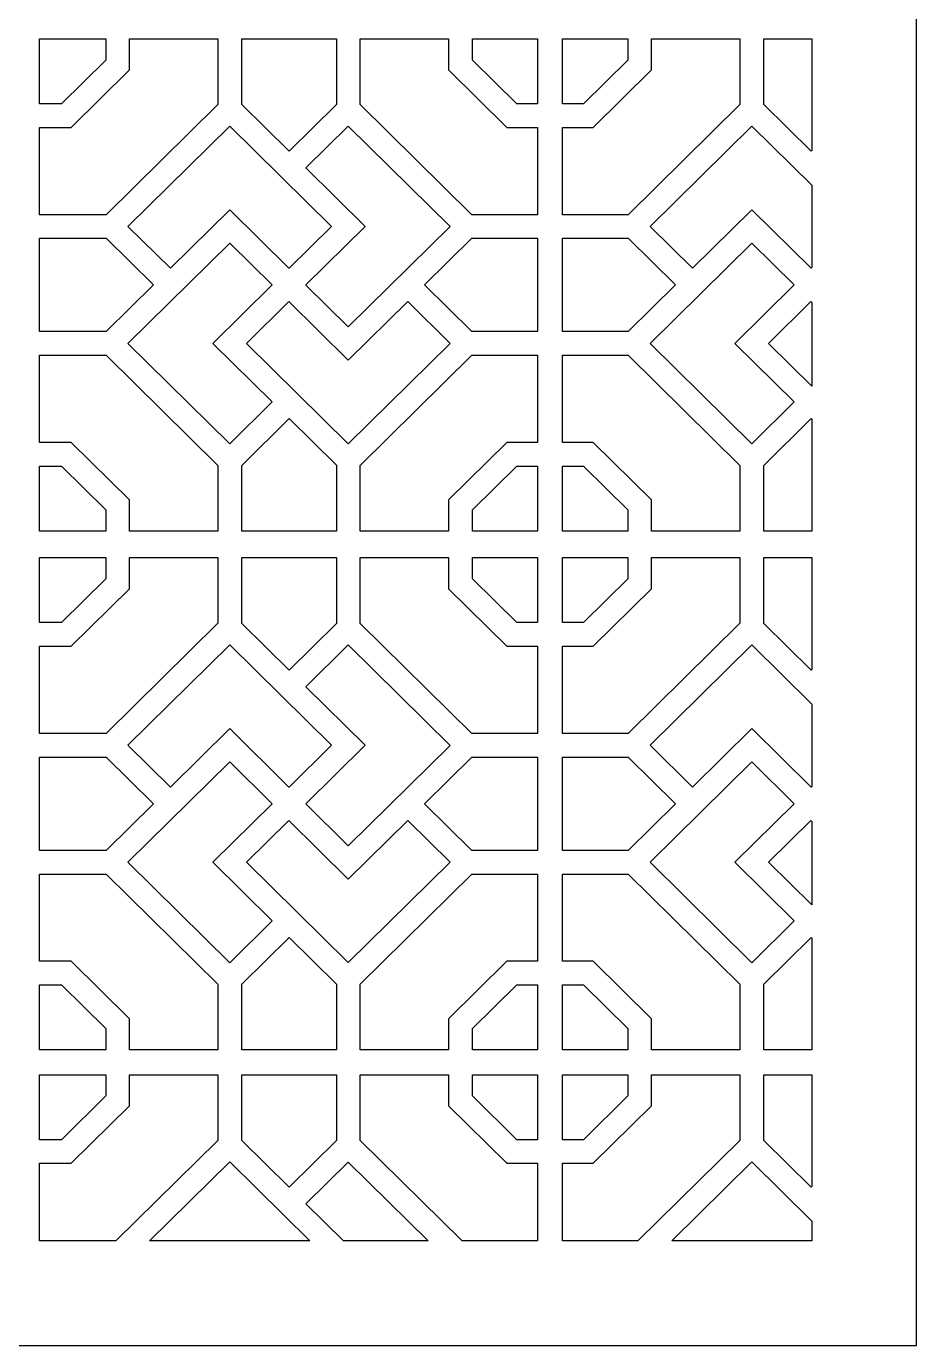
# Model space of a CAD drawing. Header units: centimetres. Extents: x 1.9 to 13.6, y -8.7 to 8.9.
# Drawn here: x 10.812 to 13.634, y -8.687 to -4.502 of the extents above; entities that cross this region are included whole.
import ezdxf

# ---------------------------------------------------------------- set-up
doc = ezdxf.new("R2010")
doc.units = ezdxf.units.CM
doc.header["$MEASUREMENT"] = 0
doc.layers.add('layer 1', color=7, linetype='Continuous')

msp = doc.modelspace()

# ---------------------------------------------------------------- linework, layer by layer
at = {"layer": 'layer 1', "color": 250}
for points, knots in [([(7.9891, 8.91238), (7.9891, 8.91238), (13.63427, 8.91238), (13.63427, 8.91238), (13.63427, 8.91238), (13.63427, 8.91238), (13.63427, -8.68727), (13.63427, -8.68727), (13.63427, -8.68727), (13.63427, -8.68727), (7.9891, -8.68727), (7.9891, -8.68727), (7.9891, -8.68727), (7.9891, -8.68727), (7.9891, 8.91238), (7.9891, 8.91238)], [0, 0, 0, 0, 0.2, 0.2, 0.2, 0.2, 0.4, 0.4, 0.4, 0.4, 0.6, 0.6, 0.6, 0.6, 1, 1, 1, 1]), ([(10.95388, -4.82256), (10.95388, -4.82256), (10.85314, -4.82256), (10.85314, -4.82256), (10.85314, -4.82256), (10.85314, -4.82256), (10.85314, -5.0995), (10.85314, -5.0995), (10.85314, -5.0995), (10.85314, -5.0995), (11.06414, -5.0995), (11.06414, -5.0995), (11.06414, -5.0995), (11.06414, -5.0995), (11.41846, -4.74985), (11.41846, -4.74985), (11.41846, -4.74985), (11.41846, -4.74985), (11.41846, -4.54155), (11.41846, -4.54155), (11.41846, -4.54155), (11.41846, -4.54155), (11.13886, -4.54155), (11.13886, -4.54155), (11.13886, -4.54155), (11.13886, -4.54155), (11.13886, -4.64002), (11.13886, -4.64002), (11.13886, -4.64002), (11.13886, -4.64002), (10.95388, -4.82256), (10.95388, -4.82256)], [0, 0, 0, 0, 0.1111111, 0.1111111, 0.1111111, 0.1111111, 0.2222222, 0.2222222, 0.2222222, 0.2222222, 0.3333333, 0.3333333, 0.3333333, 0.3333333, 0.4444444, 0.4444444, 0.4444444, 0.4444444, 0.5555556, 0.5555556, 0.5555556, 0.5555556, 0.6666667, 0.6666667, 0.6666667, 0.6666667, 0.7777778, 0.7777778, 0.7777778, 0.7777778, 1, 1, 1, 1]), ([(10.85314, -4.74772), (10.85314, -4.74772), (10.92247, -4.74772), (10.92247, -4.74772), (10.92247, -4.74772), (10.92247, -4.74772), (11.06303, -4.60902), (11.06303, -4.60902), (11.06303, -4.60902), (11.06303, -4.60902), (11.06303, -4.54155), (11.06303, -4.54155), (11.06303, -4.54155), (11.06303, -4.54155), (10.85314, -4.54155), (10.85314, -4.54155), (10.85314, -4.54155), (10.85314, -4.54155), (10.85314, -4.74772), (10.85314, -4.74772)], [0, 0, 0, 0, 0.1666667, 0.1666667, 0.1666667, 0.1666667, 0.3333333, 0.3333333, 0.3333333, 0.3333333, 0.5, 0.5, 0.5, 0.5, 0.6666667, 0.6666667, 0.6666667, 0.6666667, 1, 1, 1, 1]), ([(11.4943, -4.54155), (11.4943, -4.54155), (11.4943, -4.74993), (11.4943, -4.74993), (11.4943, -4.74993), (11.4943, -4.74993), (11.64448, -4.89814), (11.64448, -4.89814), (11.64448, -4.89814), (11.64448, -4.89814), (11.79442, -4.75017), (11.79442, -4.75017), (11.79442, -4.75017), (11.79442, -4.75017), (11.79442, -4.54155), (11.79442, -4.54155), (11.79442, -4.54155), (11.79442, -4.54155), (11.4943, -4.54155), (11.4943, -4.54155)], [0, 0, 0, 0, 0.1666667, 0.1666667, 0.1666667, 0.1666667, 0.3333333, 0.3333333, 0.3333333, 0.3333333, 0.5, 0.5, 0.5, 0.5, 0.6666667, 0.6666667, 0.6666667, 0.6666667, 1, 1, 1, 1]), ([(12.43257, -5.0995), (12.43257, -5.0995), (12.43257, -4.82256), (12.43257, -4.82256), (12.43257, -4.82256), (12.43257, -4.82256), (12.33484, -4.82256), (12.33484, -4.82256), (12.33484, -4.82256), (12.33484, -4.82256), (12.14986, -4.64002), (12.14986, -4.64002), (12.14986, -4.64002), (12.14986, -4.64002), (12.14986, -4.54155), (12.14986, -4.54155), (12.14986, -4.54155), (12.14986, -4.54155), (11.87026, -4.54155), (11.87026, -4.54155), (11.87026, -4.54155), (11.87026, -4.54155), (11.87026, -4.75009), (11.87026, -4.75009), (11.87026, -4.75009), (11.87026, -4.75009), (12.22434, -5.0995), (12.22434, -5.0995), (12.22434, -5.0995), (12.22434, -5.0995), (12.43257, -5.0995), (12.43257, -5.0995)], [0, 0, 0, 0, 0.1111111, 0.1111111, 0.1111111, 0.1111111, 0.2222222, 0.2222222, 0.2222222, 0.2222222, 0.3333333, 0.3333333, 0.3333333, 0.3333333, 0.4444444, 0.4444444, 0.4444444, 0.4444444, 0.5555556, 0.5555556, 0.5555556, 0.5555556, 0.6666667, 0.6666667, 0.6666667, 0.6666667, 0.7777778, 0.7777778, 0.7777778, 0.7777778, 1, 1, 1, 1]), ([(12.43257, -4.74772), (12.43257, -4.74772), (12.43257, -4.54155), (12.43257, -4.54155), (12.43257, -4.54155), (12.43257, -4.54155), (12.2257, -4.54155), (12.2257, -4.54155), (12.2257, -4.54155), (12.2257, -4.54155), (12.2257, -4.60902), (12.2257, -4.60902), (12.2257, -4.60902), (12.2257, -4.60902), (12.36625, -4.74772), (12.36625, -4.74772), (12.36625, -4.74772), (12.36625, -4.74772), (12.43257, -4.74772), (12.43257, -4.74772)], [0, 0, 0, 0, 0.1666667, 0.1666667, 0.1666667, 0.1666667, 0.3333333, 0.3333333, 0.3333333, 0.3333333, 0.5, 0.5, 0.5, 0.5, 0.6666667, 0.6666667, 0.6666667, 0.6666667, 1, 1, 1, 1]), ([(12.51141, -4.54155), (12.51141, -4.54155), (12.51141, -4.74772), (12.51141, -4.74772), (12.51141, -4.74772), (12.51141, -4.74772), (12.57773, -4.74772), (12.57773, -4.74772), (12.57773, -4.74772), (12.57773, -4.74772), (12.71829, -4.60902), (12.71829, -4.60902), (12.71829, -4.60902), (12.71829, -4.60902), (12.71829, -4.54155), (12.71829, -4.54155), (12.71829, -4.54155), (12.71829, -4.54155), (12.51141, -4.54155), (12.51141, -4.54155)], [0, 0, 0, 0, 0.1666667, 0.1666667, 0.1666667, 0.1666667, 0.3333333, 0.3333333, 0.3333333, 0.3333333, 0.5, 0.5, 0.5, 0.5, 0.6666667, 0.6666667, 0.6666667, 0.6666667, 1, 1, 1, 1]), ([(12.51141, -4.82256), (12.51141, -4.82256), (12.51141, -5.0995), (12.51141, -5.0995), (12.51141, -5.0995), (12.51141, -5.0995), (12.71941, -5.0995), (12.71941, -5.0995), (12.71941, -5.0995), (12.71941, -5.0995), (13.07373, -4.74985), (13.07373, -4.74985), (13.07373, -4.74985), (13.07373, -4.74985), (13.07373, -4.54155), (13.07373, -4.54155), (13.07373, -4.54155), (13.07373, -4.54155), (12.79413, -4.54155), (12.79413, -4.54155), (12.79413, -4.54155), (12.79413, -4.54155), (12.79413, -4.64002), (12.79413, -4.64002), (12.79413, -4.64002), (12.79413, -4.64002), (12.60915, -4.82256), (12.60915, -4.82256), (12.60915, -4.82256), (12.60915, -4.82256), (12.51141, -4.82256), (12.51141, -4.82256)], [0, 0, 0, 0, 0.1111111, 0.1111111, 0.1111111, 0.1111111, 0.2222222, 0.2222222, 0.2222222, 0.2222222, 0.3333333, 0.3333333, 0.3333333, 0.3333333, 0.4444444, 0.4444444, 0.4444444, 0.4444444, 0.5555556, 0.5555556, 0.5555556, 0.5555556, 0.6666667, 0.6666667, 0.6666667, 0.6666667, 0.7777778, 0.7777778, 0.7777778, 0.7777778, 1, 1, 1, 1]), ([(13.3022, -4.54155), (13.3022, -4.54155), (13.14956, -4.54155), (13.14956, -4.54155), (13.14956, -4.54155), (13.14956, -4.54155), (13.14956, -4.74993), (13.14956, -4.74993), (13.14956, -4.74993), (13.14956, -4.74993), (13.29975, -4.89814), (13.29975, -4.89814), (13.29975, -4.89814), (13.29975, -4.89814), (13.3022, -4.89572), (13.3022, -4.89572), (13.3022, -4.89572), (13.3022, -4.89572), (13.3022, -4.54155), (13.3022, -4.54155)], [0, 0, 0, 0, 0.1666667, 0.1666667, 0.1666667, 0.1666667, 0.3333333, 0.3333333, 0.3333333, 0.3333333, 0.5, 0.5, 0.5, 0.5, 0.6666667, 0.6666667, 0.6666667, 0.6666667, 1, 1, 1, 1]), ([(11.64425, -5.26924), (11.64425, -5.26924), (11.64433, -5.26916), (11.64433, -5.26916), (11.64433, -5.26916), (11.64433, -5.26916), (11.64452, -5.26936), (11.64452, -5.26936), (11.64452, -5.26936), (11.64452, -5.26936), (11.77896, -5.13669), (11.77896, -5.13669), (11.77896, -5.13669), (11.77896, -5.13669), (11.45634, -4.81831), (11.45634, -4.81831), (11.45634, -4.81831), (11.45634, -4.81831), (11.13371, -5.13669), (11.13371, -5.13669), (11.13371, -5.13669), (11.13371, -5.13669), (11.26822, -5.26943), (11.26822, -5.26943), (11.26822, -5.26943), (11.26822, -5.26943), (11.45633, -5.08379), (11.45633, -5.08379), (11.45633, -5.08379), (11.45633, -5.08379), (11.64425, -5.26924), (11.64425, -5.26924)], [0, 0, 0, 0, 0.1111111, 0.1111111, 0.1111111, 0.1111111, 0.2222222, 0.2222222, 0.2222222, 0.2222222, 0.3333333, 0.3333333, 0.3333333, 0.3333333, 0.4444444, 0.4444444, 0.4444444, 0.4444444, 0.5555556, 0.5555556, 0.5555556, 0.5555556, 0.6666667, 0.6666667, 0.6666667, 0.6666667, 0.7777778, 0.7777778, 0.7777778, 0.7777778, 1, 1, 1, 1]), ([(11.69818, -5.32224), (11.69818, -5.32224), (11.69824, -5.32231), (11.69824, -5.32231), (11.69824, -5.32231), (11.69824, -5.32231), (11.69793, -5.32262), (11.69793, -5.32262), (11.69793, -5.32262), (11.69793, -5.32262), (11.83239, -5.4553), (11.83239, -5.4553), (11.83239, -5.4553), (11.83239, -5.4553), (12.15502, -5.13692), (12.15502, -5.13692), (12.15502, -5.13692), (12.15502, -5.13692), (11.83239, -4.81855), (11.83239, -4.81855), (11.83239, -4.81855), (11.83239, -4.81855), (11.69811, -4.95106), (11.69811, -4.95106), (11.69811, -4.95106), (11.69811, -4.95106), (11.88621, -5.13669), (11.88621, -5.13669), (11.88621, -5.13669), (11.88621, -5.13669), (11.69818, -5.32224), (11.69818, -5.32224)], [0, 0, 0, 0, 0.1111111, 0.1111111, 0.1111111, 0.1111111, 0.2222222, 0.2222222, 0.2222222, 0.2222222, 0.3333333, 0.3333333, 0.3333333, 0.3333333, 0.4444444, 0.4444444, 0.4444444, 0.4444444, 0.5555556, 0.5555556, 0.5555556, 0.5555556, 0.6666667, 0.6666667, 0.6666667, 0.6666667, 0.7777778, 0.7777778, 0.7777778, 0.7777778, 1, 1, 1, 1]), ([(13.3022, -5.0064), (13.3022, -5.0064), (13.1116, -4.81831), (13.1116, -4.81831), (13.1116, -4.81831), (13.1116, -4.81831), (12.78897, -5.13669), (12.78897, -5.13669), (12.78897, -5.13669), (12.78897, -5.13669), (12.92349, -5.26943), (12.92349, -5.26943), (12.92349, -5.26943), (12.92349, -5.26943), (13.1116, -5.08379), (13.1116, -5.08379), (13.1116, -5.08379), (13.1116, -5.08379), (13.29952, -5.26924), (13.29952, -5.26924), (13.29952, -5.26924), (13.29952, -5.26924), (13.29959, -5.26916), (13.29959, -5.26916), (13.29959, -5.26916), (13.29959, -5.26916), (13.29979, -5.26936), (13.29979, -5.26936), (13.29979, -5.26936), (13.29979, -5.26936), (13.3022, -5.26698), (13.3022, -5.26698), (13.3022, -5.26698), (13.3022, -5.26698), (13.3022, -5.0064), (13.3022, -5.0064)], [0, 0, 0, 0, 0.1, 0.1, 0.1, 0.1, 0.2, 0.2, 0.2, 0.2, 0.3, 0.3, 0.3, 0.3, 0.4, 0.4, 0.4, 0.4, 0.5, 0.5, 0.5, 0.5, 0.6, 0.6, 0.6, 0.6, 0.7, 0.7, 0.7, 0.7, 0.8, 0.8, 0.8, 0.8, 1, 1, 1, 1]), ([(11.2146, -5.32234), (11.2146, -5.32234), (11.06462, -5.17434), (11.06462, -5.17434), (11.06462, -5.17434), (11.06462, -5.17434), (10.85314, -5.17434), (10.85314, -5.17434), (10.85314, -5.17434), (10.85314, -5.17434), (10.85314, -5.47052), (10.85314, -5.47052), (10.85314, -5.47052), (10.85314, -5.47052), (11.06445, -5.47052), (11.06445, -5.47052), (11.06445, -5.47052), (11.06445, -5.47052), (11.2146, -5.32234), (11.2146, -5.32234)], [0, 0, 0, 0, 0.1666667, 0.1666667, 0.1666667, 0.1666667, 0.3333333, 0.3333333, 0.3333333, 0.3333333, 0.5, 0.5, 0.5, 0.5, 0.6666667, 0.6666667, 0.6666667, 0.6666667, 1, 1, 1, 1]), ([(12.43257, -5.47052), (12.43257, -5.47052), (12.43257, -5.17434), (12.43257, -5.17434), (12.43257, -5.17434), (12.43257, -5.17434), (12.22434, -5.17434), (12.22434, -5.17434), (12.22434, -5.17434), (12.22434, -5.17434), (12.07428, -5.32243), (12.07428, -5.32243), (12.07428, -5.32243), (12.07428, -5.32243), (12.22434, -5.47052), (12.22434, -5.47052), (12.22434, -5.47052), (12.22434, -5.47052), (12.43257, -5.47052), (12.43257, -5.47052)], [0, 0, 0, 0, 0.1666667, 0.1666667, 0.1666667, 0.1666667, 0.3333333, 0.3333333, 0.3333333, 0.3333333, 0.5, 0.5, 0.5, 0.5, 0.6666667, 0.6666667, 0.6666667, 0.6666667, 1, 1, 1, 1]), ([(12.51141, -5.17434), (12.51141, -5.17434), (12.51141, -5.47052), (12.51141, -5.47052), (12.51141, -5.47052), (12.51141, -5.47052), (12.71972, -5.47052), (12.71972, -5.47052), (12.71972, -5.47052), (12.71972, -5.47052), (12.86987, -5.32234), (12.86987, -5.32234), (12.86987, -5.32234), (12.86987, -5.32234), (12.71988, -5.17434), (12.71988, -5.17434), (12.71988, -5.17434), (12.71988, -5.17434), (12.51141, -5.17434), (12.51141, -5.17434)], [0, 0, 0, 0, 0.1666667, 0.1666667, 0.1666667, 0.1666667, 0.3333333, 0.3333333, 0.3333333, 0.3333333, 0.5, 0.5, 0.5, 0.5, 0.6666667, 0.6666667, 0.6666667, 0.6666667, 1, 1, 1, 1]), ([(11.5905, -5.32234), (11.5905, -5.32234), (11.59066, -5.32218), (11.59066, -5.32218), (11.59066, -5.32218), (11.59066, -5.32218), (11.45634, -5.18963), (11.45634, -5.18963), (11.45634, -5.18963), (11.45634, -5.18963), (11.13371, -5.50801), (11.13371, -5.50801), (11.13371, -5.50801), (11.13371, -5.50801), (11.45634, -5.82639), (11.45634, -5.82639), (11.45634, -5.82639), (11.45634, -5.82639), (11.59077, -5.69372), (11.59077, -5.69372), (11.59077, -5.69372), (11.59077, -5.69372), (11.40251, -5.50794), (11.40251, -5.50794), (11.40251, -5.50794), (11.40251, -5.50794), (11.59054, -5.32238), (11.59054, -5.32238), (11.59054, -5.32238), (11.59054, -5.32238), (11.5905, -5.32234), (11.5905, -5.32234)], [0, 0, 0, 0, 0.1111111, 0.1111111, 0.1111111, 0.1111111, 0.2222222, 0.2222222, 0.2222222, 0.2222222, 0.3333333, 0.3333333, 0.3333333, 0.3333333, 0.4444444, 0.4444444, 0.4444444, 0.4444444, 0.5555556, 0.5555556, 0.5555556, 0.5555556, 0.6666667, 0.6666667, 0.6666667, 0.6666667, 0.7777778, 0.7777778, 0.7777778, 0.7777778, 1, 1, 1, 1]), ([(13.24577, -5.32234), (13.24577, -5.32234), (13.24593, -5.32218), (13.24593, -5.32218), (13.24593, -5.32218), (13.24593, -5.32218), (13.1116, -5.18963), (13.1116, -5.18963), (13.1116, -5.18963), (13.1116, -5.18963), (12.78897, -5.50801), (12.78897, -5.50801), (12.78897, -5.50801), (12.78897, -5.50801), (13.1116, -5.82639), (13.1116, -5.82639), (13.1116, -5.82639), (13.1116, -5.82639), (13.24604, -5.69372), (13.24604, -5.69372), (13.24604, -5.69372), (13.24604, -5.69372), (13.05778, -5.50794), (13.05778, -5.50794), (13.05778, -5.50794), (13.05778, -5.50794), (13.24581, -5.32238), (13.24581, -5.32238), (13.24581, -5.32238), (13.24581, -5.32238), (13.24577, -5.32234), (13.24577, -5.32234)], [0, 0, 0, 0, 0.1111111, 0.1111111, 0.1111111, 0.1111111, 0.2222222, 0.2222222, 0.2222222, 0.2222222, 0.3333333, 0.3333333, 0.3333333, 0.3333333, 0.4444444, 0.4444444, 0.4444444, 0.4444444, 0.5555556, 0.5555556, 0.5555556, 0.5555556, 0.6666667, 0.6666667, 0.6666667, 0.6666667, 0.7777778, 0.7777778, 0.7777778, 0.7777778, 1, 1, 1, 1]), ([(11.64412, -5.37535), (11.64412, -5.37535), (11.50976, -5.50794), (11.50976, -5.50794), (11.50976, -5.50794), (11.50976, -5.50794), (11.83239, -5.82631), (11.83239, -5.82631), (11.83239, -5.82631), (11.83239, -5.82631), (12.15502, -5.50794), (12.15502, -5.50794), (12.15502, -5.50794), (12.15502, -5.50794), (12.02065, -5.37535), (12.02065, -5.37535), (12.02065, -5.37535), (12.02065, -5.37535), (11.83239, -5.56113), (11.83239, -5.56113), (11.83239, -5.56113), (11.83239, -5.56113), (11.64412, -5.37535), (11.64412, -5.37535)], [0, 0, 0, 0, 0.1428571, 0.1428571, 0.1428571, 0.1428571, 0.2857143, 0.2857143, 0.2857143, 0.2857143, 0.4285714, 0.4285714, 0.4285714, 0.4285714, 0.5714286, 0.5714286, 0.5714286, 0.5714286, 0.7142857, 0.7142857, 0.7142857, 0.7142857, 1, 1, 1, 1]), ([(13.3022, -5.37812), (13.3022, -5.37812), (13.29938, -5.37535), (13.29938, -5.37535), (13.29938, -5.37535), (13.29938, -5.37535), (13.16503, -5.50794), (13.16503, -5.50794), (13.16503, -5.50794), (13.16503, -5.50794), (13.3022, -5.6433), (13.3022, -5.6433), (13.3022, -5.6433), (13.3022, -5.6433), (13.3022, -5.37812), (13.3022, -5.37812)], [0, 0, 0, 0, 0.2, 0.2, 0.2, 0.2, 0.4, 0.4, 0.4, 0.4, 0.6, 0.6, 0.6, 0.6, 1, 1, 1, 1]), ([(10.95388, -5.82213), (10.95388, -5.82213), (11.13886, -6.00467), (11.13886, -6.00467), (11.13886, -6.00467), (11.13886, -6.00467), (11.13886, -6.10314), (11.13886, -6.10314), (11.13886, -6.10314), (11.13886, -6.10314), (11.41846, -6.10314), (11.41846, -6.10314), (11.41846, -6.10314), (11.41846, -6.10314), (11.41846, -5.89484), (11.41846, -5.89484), (11.41846, -5.89484), (11.41846, -5.89484), (11.0643, -5.54535), (11.0643, -5.54535), (11.0643, -5.54535), (11.0643, -5.54535), (10.85314, -5.54535), (10.85314, -5.54535), (10.85314, -5.54535), (10.85314, -5.54535), (10.85314, -5.82213), (10.85314, -5.82213), (10.85314, -5.82213), (10.85314, -5.82213), (10.95388, -5.82213), (10.95388, -5.82213)], [0, 0, 0, 0, 0.1111111, 0.1111111, 0.1111111, 0.1111111, 0.2222222, 0.2222222, 0.2222222, 0.2222222, 0.3333333, 0.3333333, 0.3333333, 0.3333333, 0.4444444, 0.4444444, 0.4444444, 0.4444444, 0.5555556, 0.5555556, 0.5555556, 0.5555556, 0.6666667, 0.6666667, 0.6666667, 0.6666667, 0.7777778, 0.7777778, 0.7777778, 0.7777778, 1, 1, 1, 1]), ([(12.43257, -5.82213), (12.43257, -5.82213), (12.43257, -5.54535), (12.43257, -5.54535), (12.43257, -5.54535), (12.43257, -5.54535), (12.22434, -5.54535), (12.22434, -5.54535), (12.22434, -5.54535), (12.22434, -5.54535), (11.87026, -5.89477), (11.87026, -5.89477), (11.87026, -5.89477), (11.87026, -5.89477), (11.87026, -6.10314), (11.87026, -6.10314), (11.87026, -6.10314), (11.87026, -6.10314), (12.14986, -6.10314), (12.14986, -6.10314), (12.14986, -6.10314), (12.14986, -6.10314), (12.14986, -6.00467), (12.14986, -6.00467), (12.14986, -6.00467), (12.14986, -6.00467), (12.33484, -5.82213), (12.33484, -5.82213), (12.33484, -5.82213), (12.33484, -5.82213), (12.43257, -5.82213), (12.43257, -5.82213)], [0, 0, 0, 0, 0.1111111, 0.1111111, 0.1111111, 0.1111111, 0.2222222, 0.2222222, 0.2222222, 0.2222222, 0.3333333, 0.3333333, 0.3333333, 0.3333333, 0.4444444, 0.4444444, 0.4444444, 0.4444444, 0.5555556, 0.5555556, 0.5555556, 0.5555556, 0.6666667, 0.6666667, 0.6666667, 0.6666667, 0.7777778, 0.7777778, 0.7777778, 0.7777778, 1, 1, 1, 1]), ([(12.51141, -5.54535), (12.51141, -5.54535), (12.51141, -5.82213), (12.51141, -5.82213), (12.51141, -5.82213), (12.51141, -5.82213), (12.60915, -5.82213), (12.60915, -5.82213), (12.60915, -5.82213), (12.60915, -5.82213), (12.79413, -6.00467), (12.79413, -6.00467), (12.79413, -6.00467), (12.79413, -6.00467), (12.79413, -6.10314), (12.79413, -6.10314), (12.79413, -6.10314), (12.79413, -6.10314), (13.07373, -6.10314), (13.07373, -6.10314), (13.07373, -6.10314), (13.07373, -6.10314), (13.07373, -5.89484), (13.07373, -5.89484), (13.07373, -5.89484), (13.07373, -5.89484), (12.71957, -5.54535), (12.71957, -5.54535), (12.71957, -5.54535), (12.71957, -5.54535), (12.51141, -5.54535), (12.51141, -5.54535)], [0, 0, 0, 0, 0.1111111, 0.1111111, 0.1111111, 0.1111111, 0.2222222, 0.2222222, 0.2222222, 0.2222222, 0.3333333, 0.3333333, 0.3333333, 0.3333333, 0.4444444, 0.4444444, 0.4444444, 0.4444444, 0.5555556, 0.5555556, 0.5555556, 0.5555556, 0.6666667, 0.6666667, 0.6666667, 0.6666667, 0.7777778, 0.7777778, 0.7777778, 0.7777778, 1, 1, 1, 1]), ([(11.79442, -6.10314), (11.79442, -6.10314), (11.79442, -5.89468), (11.79442, -5.89468), (11.79442, -5.89468), (11.79442, -5.89468), (11.6444, -5.74663), (11.6444, -5.74663), (11.6444, -5.74663), (11.6444, -5.74663), (11.4943, -5.89475), (11.4943, -5.89475), (11.4943, -5.89475), (11.4943, -5.89475), (11.4943, -6.10314), (11.4943, -6.10314), (11.4943, -6.10314), (11.4943, -6.10314), (11.79442, -6.10314), (11.79442, -6.10314)], [0, 0, 0, 0, 0.1666667, 0.1666667, 0.1666667, 0.1666667, 0.3333333, 0.3333333, 0.3333333, 0.3333333, 0.5, 0.5, 0.5, 0.5, 0.6666667, 0.6666667, 0.6666667, 0.6666667, 1, 1, 1, 1]), ([(13.3022, -5.74914), (13.3022, -5.74914), (13.29966, -5.74663), (13.29966, -5.74663), (13.29966, -5.74663), (13.29966, -5.74663), (13.14956, -5.89475), (13.14956, -5.89475), (13.14956, -5.89475), (13.14956, -5.89475), (13.14956, -6.10314), (13.14956, -6.10314), (13.14956, -6.10314), (13.14956, -6.10314), (13.3022, -6.10314), (13.3022, -6.10314), (13.3022, -6.10314), (13.3022, -6.10314), (13.3022, -5.74914), (13.3022, -5.74914)], [0, 0, 0, 0, 0.1666667, 0.1666667, 0.1666667, 0.1666667, 0.3333333, 0.3333333, 0.3333333, 0.3333333, 0.5, 0.5, 0.5, 0.5, 0.6666667, 0.6666667, 0.6666667, 0.6666667, 1, 1, 1, 1]), ([(10.85314, -5.89696), (10.85314, -5.89696), (10.85314, -6.10314), (10.85314, -6.10314), (10.85314, -6.10314), (10.85314, -6.10314), (11.06303, -6.10314), (11.06303, -6.10314), (11.06303, -6.10314), (11.06303, -6.10314), (11.06303, -6.03567), (11.06303, -6.03567), (11.06303, -6.03567), (11.06303, -6.03567), (10.92247, -5.89696), (10.92247, -5.89696), (10.92247, -5.89696), (10.92247, -5.89696), (10.85314, -5.89696), (10.85314, -5.89696)], [0, 0, 0, 0, 0.1666667, 0.1666667, 0.1666667, 0.1666667, 0.3333333, 0.3333333, 0.3333333, 0.3333333, 0.5, 0.5, 0.5, 0.5, 0.6666667, 0.6666667, 0.6666667, 0.6666667, 1, 1, 1, 1]), ([(12.43257, -6.10314), (12.43257, -6.10314), (12.43257, -5.89696), (12.43257, -5.89696), (12.43257, -5.89696), (12.43257, -5.89696), (12.36625, -5.89696), (12.36625, -5.89696), (12.36625, -5.89696), (12.36625, -5.89696), (12.2257, -6.03567), (12.2257, -6.03567), (12.2257, -6.03567), (12.2257, -6.03567), (12.2257, -6.10314), (12.2257, -6.10314), (12.2257, -6.10314), (12.2257, -6.10314), (12.43257, -6.10314), (12.43257, -6.10314)], [0, 0, 0, 0, 0.1666667, 0.1666667, 0.1666667, 0.1666667, 0.3333333, 0.3333333, 0.3333333, 0.3333333, 0.5, 0.5, 0.5, 0.5, 0.6666667, 0.6666667, 0.6666667, 0.6666667, 1, 1, 1, 1]), ([(12.51141, -5.89696), (12.51141, -5.89696), (12.51141, -6.10314), (12.51141, -6.10314), (12.51141, -6.10314), (12.51141, -6.10314), (12.71829, -6.10314), (12.71829, -6.10314), (12.71829, -6.10314), (12.71829, -6.10314), (12.71829, -6.03567), (12.71829, -6.03567), (12.71829, -6.03567), (12.71829, -6.03567), (12.57773, -5.89696), (12.57773, -5.89696), (12.57773, -5.89696), (12.57773, -5.89696), (12.51141, -5.89696), (12.51141, -5.89696)], [0, 0, 0, 0, 0.1666667, 0.1666667, 0.1666667, 0.1666667, 0.3333333, 0.3333333, 0.3333333, 0.3333333, 0.5, 0.5, 0.5, 0.5, 0.6666667, 0.6666667, 0.6666667, 0.6666667, 1, 1, 1, 1]), ([(10.95388, -6.46859), (10.95388, -6.46859), (10.85314, -6.46859), (10.85314, -6.46859), (10.85314, -6.46859), (10.85314, -6.46859), (10.85314, -6.74554), (10.85314, -6.74554), (10.85314, -6.74554), (10.85314, -6.74554), (11.06414, -6.74554), (11.06414, -6.74554), (11.06414, -6.74554), (11.06414, -6.74554), (11.41846, -6.39588), (11.41846, -6.39588), (11.41846, -6.39588), (11.41846, -6.39588), (11.41846, -6.18758), (11.41846, -6.18758), (11.41846, -6.18758), (11.41846, -6.18758), (11.13886, -6.18758), (11.13886, -6.18758), (11.13886, -6.18758), (11.13886, -6.18758), (11.13886, -6.28605), (11.13886, -6.28605), (11.13886, -6.28605), (11.13886, -6.28605), (10.95388, -6.46859), (10.95388, -6.46859)], [0, 0, 0, 0, 0.1111111, 0.1111111, 0.1111111, 0.1111111, 0.2222222, 0.2222222, 0.2222222, 0.2222222, 0.3333333, 0.3333333, 0.3333333, 0.3333333, 0.4444444, 0.4444444, 0.4444444, 0.4444444, 0.5555556, 0.5555556, 0.5555556, 0.5555556, 0.6666667, 0.6666667, 0.6666667, 0.6666667, 0.7777778, 0.7777778, 0.7777778, 0.7777778, 1, 1, 1, 1]), ([(10.85314, -6.39375), (10.85314, -6.39375), (10.92247, -6.39375), (10.92247, -6.39375), (10.92247, -6.39375), (10.92247, -6.39375), (11.06303, -6.25505), (11.06303, -6.25505), (11.06303, -6.25505), (11.06303, -6.25505), (11.06303, -6.18758), (11.06303, -6.18758), (11.06303, -6.18758), (11.06303, -6.18758), (10.85314, -6.18758), (10.85314, -6.18758), (10.85314, -6.18758), (10.85314, -6.18758), (10.85314, -6.39375), (10.85314, -6.39375)], [0, 0, 0, 0, 0.1666667, 0.1666667, 0.1666667, 0.1666667, 0.3333333, 0.3333333, 0.3333333, 0.3333333, 0.5, 0.5, 0.5, 0.5, 0.6666667, 0.6666667, 0.6666667, 0.6666667, 1, 1, 1, 1]), ([(11.4943, -6.18758), (11.4943, -6.18758), (11.4943, -6.39597), (11.4943, -6.39597), (11.4943, -6.39597), (11.4943, -6.39597), (11.64448, -6.54417), (11.64448, -6.54417), (11.64448, -6.54417), (11.64448, -6.54417), (11.79442, -6.3962), (11.79442, -6.3962), (11.79442, -6.3962), (11.79442, -6.3962), (11.79442, -6.18758), (11.79442, -6.18758), (11.79442, -6.18758), (11.79442, -6.18758), (11.4943, -6.18758), (11.4943, -6.18758)], [0, 0, 0, 0, 0.1666667, 0.1666667, 0.1666667, 0.1666667, 0.3333333, 0.3333333, 0.3333333, 0.3333333, 0.5, 0.5, 0.5, 0.5, 0.6666667, 0.6666667, 0.6666667, 0.6666667, 1, 1, 1, 1]), ([(12.43257, -6.74554), (12.43257, -6.74554), (12.43257, -6.46859), (12.43257, -6.46859), (12.43257, -6.46859), (12.43257, -6.46859), (12.33484, -6.46859), (12.33484, -6.46859), (12.33484, -6.46859), (12.33484, -6.46859), (12.14986, -6.28605), (12.14986, -6.28605), (12.14986, -6.28605), (12.14986, -6.28605), (12.14986, -6.18758), (12.14986, -6.18758), (12.14986, -6.18758), (12.14986, -6.18758), (11.87026, -6.18758), (11.87026, -6.18758), (11.87026, -6.18758), (11.87026, -6.18758), (11.87026, -6.39612), (11.87026, -6.39612), (11.87026, -6.39612), (11.87026, -6.39612), (12.22434, -6.74554), (12.22434, -6.74554), (12.22434, -6.74554), (12.22434, -6.74554), (12.43257, -6.74554), (12.43257, -6.74554)], [0, 0, 0, 0, 0.1111111, 0.1111111, 0.1111111, 0.1111111, 0.2222222, 0.2222222, 0.2222222, 0.2222222, 0.3333333, 0.3333333, 0.3333333, 0.3333333, 0.4444444, 0.4444444, 0.4444444, 0.4444444, 0.5555556, 0.5555556, 0.5555556, 0.5555556, 0.6666667, 0.6666667, 0.6666667, 0.6666667, 0.7777778, 0.7777778, 0.7777778, 0.7777778, 1, 1, 1, 1]), ([(12.43257, -6.39375), (12.43257, -6.39375), (12.43257, -6.18758), (12.43257, -6.18758), (12.43257, -6.18758), (12.43257, -6.18758), (12.2257, -6.18758), (12.2257, -6.18758), (12.2257, -6.18758), (12.2257, -6.18758), (12.2257, -6.25505), (12.2257, -6.25505), (12.2257, -6.25505), (12.2257, -6.25505), (12.36625, -6.39375), (12.36625, -6.39375), (12.36625, -6.39375), (12.36625, -6.39375), (12.43257, -6.39375), (12.43257, -6.39375)], [0, 0, 0, 0, 0.1666667, 0.1666667, 0.1666667, 0.1666667, 0.3333333, 0.3333333, 0.3333333, 0.3333333, 0.5, 0.5, 0.5, 0.5, 0.6666667, 0.6666667, 0.6666667, 0.6666667, 1, 1, 1, 1]), ([(12.51141, -6.18758), (12.51141, -6.18758), (12.51141, -6.39375), (12.51141, -6.39375), (12.51141, -6.39375), (12.51141, -6.39375), (12.57773, -6.39375), (12.57773, -6.39375), (12.57773, -6.39375), (12.57773, -6.39375), (12.71829, -6.25505), (12.71829, -6.25505), (12.71829, -6.25505), (12.71829, -6.25505), (12.71829, -6.18758), (12.71829, -6.18758), (12.71829, -6.18758), (12.71829, -6.18758), (12.51141, -6.18758), (12.51141, -6.18758)], [0, 0, 0, 0, 0.1666667, 0.1666667, 0.1666667, 0.1666667, 0.3333333, 0.3333333, 0.3333333, 0.3333333, 0.5, 0.5, 0.5, 0.5, 0.6666667, 0.6666667, 0.6666667, 0.6666667, 1, 1, 1, 1]), ([(12.51141, -6.46859), (12.51141, -6.46859), (12.51141, -6.74554), (12.51141, -6.74554), (12.51141, -6.74554), (12.51141, -6.74554), (12.71941, -6.74554), (12.71941, -6.74554), (12.71941, -6.74554), (12.71941, -6.74554), (13.07373, -6.39588), (13.07373, -6.39588), (13.07373, -6.39588), (13.07373, -6.39588), (13.07373, -6.18758), (13.07373, -6.18758), (13.07373, -6.18758), (13.07373, -6.18758), (12.79413, -6.18758), (12.79413, -6.18758), (12.79413, -6.18758), (12.79413, -6.18758), (12.79413, -6.28605), (12.79413, -6.28605), (12.79413, -6.28605), (12.79413, -6.28605), (12.60915, -6.46859), (12.60915, -6.46859), (12.60915, -6.46859), (12.60915, -6.46859), (12.51141, -6.46859), (12.51141, -6.46859)], [0, 0, 0, 0, 0.1111111, 0.1111111, 0.1111111, 0.1111111, 0.2222222, 0.2222222, 0.2222222, 0.2222222, 0.3333333, 0.3333333, 0.3333333, 0.3333333, 0.4444444, 0.4444444, 0.4444444, 0.4444444, 0.5555556, 0.5555556, 0.5555556, 0.5555556, 0.6666667, 0.6666667, 0.6666667, 0.6666667, 0.7777778, 0.7777778, 0.7777778, 0.7777778, 1, 1, 1, 1]), ([(13.3022, -6.18758), (13.3022, -6.18758), (13.14956, -6.18758), (13.14956, -6.18758), (13.14956, -6.18758), (13.14956, -6.18758), (13.14956, -6.39597), (13.14956, -6.39597), (13.14956, -6.39597), (13.14956, -6.39597), (13.29975, -6.54417), (13.29975, -6.54417), (13.29975, -6.54417), (13.29975, -6.54417), (13.3022, -6.54175), (13.3022, -6.54175), (13.3022, -6.54175), (13.3022, -6.54175), (13.3022, -6.18758), (13.3022, -6.18758)], [0, 0, 0, 0, 0.1666667, 0.1666667, 0.1666667, 0.1666667, 0.3333333, 0.3333333, 0.3333333, 0.3333333, 0.5, 0.5, 0.5, 0.5, 0.6666667, 0.6666667, 0.6666667, 0.6666667, 1, 1, 1, 1]), ([(11.64425, -6.91527), (11.64425, -6.91527), (11.64433, -6.9152), (11.64433, -6.9152), (11.64433, -6.9152), (11.64433, -6.9152), (11.64452, -6.91539), (11.64452, -6.91539), (11.64452, -6.91539), (11.64452, -6.91539), (11.77896, -6.78272), (11.77896, -6.78272), (11.77896, -6.78272), (11.77896, -6.78272), (11.45634, -6.46434), (11.45634, -6.46434), (11.45634, -6.46434), (11.45634, -6.46434), (11.13371, -6.78272), (11.13371, -6.78272), (11.13371, -6.78272), (11.13371, -6.78272), (11.26822, -6.91546), (11.26822, -6.91546), (11.26822, -6.91546), (11.26822, -6.91546), (11.45633, -6.72982), (11.45633, -6.72982), (11.45633, -6.72982), (11.45633, -6.72982), (11.64425, -6.91527), (11.64425, -6.91527)], [0, 0, 0, 0, 0.1111111, 0.1111111, 0.1111111, 0.1111111, 0.2222222, 0.2222222, 0.2222222, 0.2222222, 0.3333333, 0.3333333, 0.3333333, 0.3333333, 0.4444444, 0.4444444, 0.4444444, 0.4444444, 0.5555556, 0.5555556, 0.5555556, 0.5555556, 0.6666667, 0.6666667, 0.6666667, 0.6666667, 0.7777778, 0.7777778, 0.7777778, 0.7777778, 1, 1, 1, 1]), ([(11.69818, -6.96828), (11.69818, -6.96828), (11.69824, -6.96834), (11.69824, -6.96834), (11.69824, -6.96834), (11.69824, -6.96834), (11.69793, -6.96865), (11.69793, -6.96865), (11.69793, -6.96865), (11.69793, -6.96865), (11.83239, -7.10134), (11.83239, -7.10134), (11.83239, -7.10134), (11.83239, -7.10134), (12.15502, -6.78296), (12.15502, -6.78296), (12.15502, -6.78296), (12.15502, -6.78296), (11.83239, -6.46458), (11.83239, -6.46458), (11.83239, -6.46458), (11.83239, -6.46458), (11.69811, -6.59709), (11.69811, -6.59709), (11.69811, -6.59709), (11.69811, -6.59709), (11.88621, -6.78272), (11.88621, -6.78272), (11.88621, -6.78272), (11.88621, -6.78272), (11.69818, -6.96828), (11.69818, -6.96828)], [0, 0, 0, 0, 0.1111111, 0.1111111, 0.1111111, 0.1111111, 0.2222222, 0.2222222, 0.2222222, 0.2222222, 0.3333333, 0.3333333, 0.3333333, 0.3333333, 0.4444444, 0.4444444, 0.4444444, 0.4444444, 0.5555556, 0.5555556, 0.5555556, 0.5555556, 0.6666667, 0.6666667, 0.6666667, 0.6666667, 0.7777778, 0.7777778, 0.7777778, 0.7777778, 1, 1, 1, 1]), ([(13.3022, -6.65243), (13.3022, -6.65243), (13.1116, -6.46434), (13.1116, -6.46434), (13.1116, -6.46434), (13.1116, -6.46434), (12.78897, -6.78272), (12.78897, -6.78272), (12.78897, -6.78272), (12.78897, -6.78272), (12.92349, -6.91546), (12.92349, -6.91546), (12.92349, -6.91546), (12.92349, -6.91546), (13.1116, -6.72982), (13.1116, -6.72982), (13.1116, -6.72982), (13.1116, -6.72982), (13.29952, -6.91527), (13.29952, -6.91527), (13.29952, -6.91527), (13.29952, -6.91527), (13.29959, -6.9152), (13.29959, -6.9152), (13.29959, -6.9152), (13.29959, -6.9152), (13.29979, -6.91539), (13.29979, -6.91539), (13.29979, -6.91539), (13.29979, -6.91539), (13.3022, -6.91301), (13.3022, -6.91301), (13.3022, -6.91301), (13.3022, -6.91301), (13.3022, -6.65243), (13.3022, -6.65243)], [0, 0, 0, 0, 0.1, 0.1, 0.1, 0.1, 0.2, 0.2, 0.2, 0.2, 0.3, 0.3, 0.3, 0.3, 0.4, 0.4, 0.4, 0.4, 0.5, 0.5, 0.5, 0.5, 0.6, 0.6, 0.6, 0.6, 0.7, 0.7, 0.7, 0.7, 0.8, 0.8, 0.8, 0.8, 1, 1, 1, 1]), ([(11.2146, -6.96838), (11.2146, -6.96838), (11.06462, -6.82037), (11.06462, -6.82037), (11.06462, -6.82037), (11.06462, -6.82037), (10.85314, -6.82037), (10.85314, -6.82037), (10.85314, -6.82037), (10.85314, -6.82037), (10.85314, -7.11655), (10.85314, -7.11655), (10.85314, -7.11655), (10.85314, -7.11655), (11.06445, -7.11655), (11.06445, -7.11655), (11.06445, -7.11655), (11.06445, -7.11655), (11.2146, -6.96838), (11.2146, -6.96838)], [0, 0, 0, 0, 0.1666667, 0.1666667, 0.1666667, 0.1666667, 0.3333333, 0.3333333, 0.3333333, 0.3333333, 0.5, 0.5, 0.5, 0.5, 0.6666667, 0.6666667, 0.6666667, 0.6666667, 1, 1, 1, 1]), ([(12.43257, -7.11655), (12.43257, -7.11655), (12.43257, -6.82037), (12.43257, -6.82037), (12.43257, -6.82037), (12.43257, -6.82037), (12.22434, -6.82037), (12.22434, -6.82037), (12.22434, -6.82037), (12.22434, -6.82037), (12.07428, -6.96846), (12.07428, -6.96846), (12.07428, -6.96846), (12.07428, -6.96846), (12.22434, -7.11655), (12.22434, -7.11655), (12.22434, -7.11655), (12.22434, -7.11655), (12.43257, -7.11655), (12.43257, -7.11655)], [0, 0, 0, 0, 0.1666667, 0.1666667, 0.1666667, 0.1666667, 0.3333333, 0.3333333, 0.3333333, 0.3333333, 0.5, 0.5, 0.5, 0.5, 0.6666667, 0.6666667, 0.6666667, 0.6666667, 1, 1, 1, 1]), ([(12.51141, -6.82037), (12.51141, -6.82037), (12.51141, -7.11655), (12.51141, -7.11655), (12.51141, -7.11655), (12.51141, -7.11655), (12.71972, -7.11655), (12.71972, -7.11655), (12.71972, -7.11655), (12.71972, -7.11655), (12.86987, -6.96838), (12.86987, -6.96838), (12.86987, -6.96838), (12.86987, -6.96838), (12.71988, -6.82037), (12.71988, -6.82037), (12.71988, -6.82037), (12.71988, -6.82037), (12.51141, -6.82037), (12.51141, -6.82037)], [0, 0, 0, 0, 0.1666667, 0.1666667, 0.1666667, 0.1666667, 0.3333333, 0.3333333, 0.3333333, 0.3333333, 0.5, 0.5, 0.5, 0.5, 0.6666667, 0.6666667, 0.6666667, 0.6666667, 1, 1, 1, 1]), ([(11.5905, -6.96838), (11.5905, -6.96838), (11.59066, -6.96822), (11.59066, -6.96822), (11.59066, -6.96822), (11.59066, -6.96822), (11.45634, -6.83567), (11.45634, -6.83567), (11.45634, -6.83567), (11.45634, -6.83567), (11.13371, -7.15404), (11.13371, -7.15404), (11.13371, -7.15404), (11.13371, -7.15404), (11.45634, -7.47242), (11.45634, -7.47242), (11.45634, -7.47242), (11.45634, -7.47242), (11.59077, -7.33975), (11.59077, -7.33975), (11.59077, -7.33975), (11.59077, -7.33975), (11.40251, -7.15397), (11.40251, -7.15397), (11.40251, -7.15397), (11.40251, -7.15397), (11.59054, -6.96842), (11.59054, -6.96842), (11.59054, -6.96842), (11.59054, -6.96842), (11.5905, -6.96838), (11.5905, -6.96838)], [0, 0, 0, 0, 0.1111111, 0.1111111, 0.1111111, 0.1111111, 0.2222222, 0.2222222, 0.2222222, 0.2222222, 0.3333333, 0.3333333, 0.3333333, 0.3333333, 0.4444444, 0.4444444, 0.4444444, 0.4444444, 0.5555556, 0.5555556, 0.5555556, 0.5555556, 0.6666667, 0.6666667, 0.6666667, 0.6666667, 0.7777778, 0.7777778, 0.7777778, 0.7777778, 1, 1, 1, 1]), ([(13.24577, -6.96838), (13.24577, -6.96838), (13.24593, -6.96822), (13.24593, -6.96822), (13.24593, -6.96822), (13.24593, -6.96822), (13.1116, -6.83567), (13.1116, -6.83567), (13.1116, -6.83567), (13.1116, -6.83567), (12.78897, -7.15404), (12.78897, -7.15404), (12.78897, -7.15404), (12.78897, -7.15404), (13.1116, -7.47242), (13.1116, -7.47242), (13.1116, -7.47242), (13.1116, -7.47242), (13.24604, -7.33975), (13.24604, -7.33975), (13.24604, -7.33975), (13.24604, -7.33975), (13.05778, -7.15397), (13.05778, -7.15397), (13.05778, -7.15397), (13.05778, -7.15397), (13.24581, -6.96842), (13.24581, -6.96842), (13.24581, -6.96842), (13.24581, -6.96842), (13.24577, -6.96838), (13.24577, -6.96838)], [0, 0, 0, 0, 0.1111111, 0.1111111, 0.1111111, 0.1111111, 0.2222222, 0.2222222, 0.2222222, 0.2222222, 0.3333333, 0.3333333, 0.3333333, 0.3333333, 0.4444444, 0.4444444, 0.4444444, 0.4444444, 0.5555556, 0.5555556, 0.5555556, 0.5555556, 0.6666667, 0.6666667, 0.6666667, 0.6666667, 0.7777778, 0.7777778, 0.7777778, 0.7777778, 1, 1, 1, 1]), ([(11.64412, -7.02138), (11.64412, -7.02138), (11.50976, -7.15397), (11.50976, -7.15397), (11.50976, -7.15397), (11.50976, -7.15397), (11.83239, -7.47235), (11.83239, -7.47235), (11.83239, -7.47235), (11.83239, -7.47235), (12.15502, -7.15397), (12.15502, -7.15397), (12.15502, -7.15397), (12.15502, -7.15397), (12.02065, -7.02138), (12.02065, -7.02138), (12.02065, -7.02138), (12.02065, -7.02138), (11.83239, -7.20717), (11.83239, -7.20717), (11.83239, -7.20717), (11.83239, -7.20717), (11.64412, -7.02138), (11.64412, -7.02138)], [0, 0, 0, 0, 0.1428571, 0.1428571, 0.1428571, 0.1428571, 0.2857143, 0.2857143, 0.2857143, 0.2857143, 0.4285714, 0.4285714, 0.4285714, 0.4285714, 0.5714286, 0.5714286, 0.5714286, 0.5714286, 0.7142857, 0.7142857, 0.7142857, 0.7142857, 1, 1, 1, 1]), ([(13.3022, -7.02416), (13.3022, -7.02416), (13.29938, -7.02138), (13.29938, -7.02138), (13.29938, -7.02138), (13.29938, -7.02138), (13.16503, -7.15397), (13.16503, -7.15397), (13.16503, -7.15397), (13.16503, -7.15397), (13.3022, -7.28933), (13.3022, -7.28933), (13.3022, -7.28933), (13.3022, -7.28933), (13.3022, -7.02416), (13.3022, -7.02416)], [0, 0, 0, 0, 0.2, 0.2, 0.2, 0.2, 0.4, 0.4, 0.4, 0.4, 0.6, 0.6, 0.6, 0.6, 1, 1, 1, 1]), ([(10.95388, -7.46816), (10.95388, -7.46816), (11.13886, -7.6507), (11.13886, -7.6507), (11.13886, -7.6507), (11.13886, -7.6507), (11.13886, -7.74917), (11.13886, -7.74917), (11.13886, -7.74917), (11.13886, -7.74917), (11.41846, -7.74917), (11.41846, -7.74917), (11.41846, -7.74917), (11.41846, -7.74917), (11.41846, -7.54087), (11.41846, -7.54087), (11.41846, -7.54087), (11.41846, -7.54087), (11.0643, -7.19138), (11.0643, -7.19138), (11.0643, -7.19138), (11.0643, -7.19138), (10.85314, -7.19138), (10.85314, -7.19138), (10.85314, -7.19138), (10.85314, -7.19138), (10.85314, -7.46816), (10.85314, -7.46816), (10.85314, -7.46816), (10.85314, -7.46816), (10.95388, -7.46816), (10.95388, -7.46816)], [0, 0, 0, 0, 0.1111111, 0.1111111, 0.1111111, 0.1111111, 0.2222222, 0.2222222, 0.2222222, 0.2222222, 0.3333333, 0.3333333, 0.3333333, 0.3333333, 0.4444444, 0.4444444, 0.4444444, 0.4444444, 0.5555556, 0.5555556, 0.5555556, 0.5555556, 0.6666667, 0.6666667, 0.6666667, 0.6666667, 0.7777778, 0.7777778, 0.7777778, 0.7777778, 1, 1, 1, 1]), ([(12.43257, -7.46816), (12.43257, -7.46816), (12.43257, -7.19138), (12.43257, -7.19138), (12.43257, -7.19138), (12.43257, -7.19138), (12.22434, -7.19138), (12.22434, -7.19138), (12.22434, -7.19138), (12.22434, -7.19138), (11.87026, -7.5408), (11.87026, -7.5408), (11.87026, -7.5408), (11.87026, -7.5408), (11.87026, -7.74917), (11.87026, -7.74917), (11.87026, -7.74917), (11.87026, -7.74917), (12.14986, -7.74917), (12.14986, -7.74917), (12.14986, -7.74917), (12.14986, -7.74917), (12.14986, -7.6507), (12.14986, -7.6507), (12.14986, -7.6507), (12.14986, -7.6507), (12.33484, -7.46816), (12.33484, -7.46816), (12.33484, -7.46816), (12.33484, -7.46816), (12.43257, -7.46816), (12.43257, -7.46816)], [0, 0, 0, 0, 0.1111111, 0.1111111, 0.1111111, 0.1111111, 0.2222222, 0.2222222, 0.2222222, 0.2222222, 0.3333333, 0.3333333, 0.3333333, 0.3333333, 0.4444444, 0.4444444, 0.4444444, 0.4444444, 0.5555556, 0.5555556, 0.5555556, 0.5555556, 0.6666667, 0.6666667, 0.6666667, 0.6666667, 0.7777778, 0.7777778, 0.7777778, 0.7777778, 1, 1, 1, 1]), ([(12.51141, -7.19138), (12.51141, -7.19138), (12.51141, -7.46816), (12.51141, -7.46816), (12.51141, -7.46816), (12.51141, -7.46816), (12.60915, -7.46816), (12.60915, -7.46816), (12.60915, -7.46816), (12.60915, -7.46816), (12.79413, -7.6507), (12.79413, -7.6507), (12.79413, -7.6507), (12.79413, -7.6507), (12.79413, -7.74917), (12.79413, -7.74917), (12.79413, -7.74917), (12.79413, -7.74917), (13.07373, -7.74917), (13.07373, -7.74917), (13.07373, -7.74917), (13.07373, -7.74917), (13.07373, -7.54087), (13.07373, -7.54087), (13.07373, -7.54087), (13.07373, -7.54087), (12.71957, -7.19138), (12.71957, -7.19138), (12.71957, -7.19138), (12.71957, -7.19138), (12.51141, -7.19138), (12.51141, -7.19138)], [0, 0, 0, 0, 0.1111111, 0.1111111, 0.1111111, 0.1111111, 0.2222222, 0.2222222, 0.2222222, 0.2222222, 0.3333333, 0.3333333, 0.3333333, 0.3333333, 0.4444444, 0.4444444, 0.4444444, 0.4444444, 0.5555556, 0.5555556, 0.5555556, 0.5555556, 0.6666667, 0.6666667, 0.6666667, 0.6666667, 0.7777778, 0.7777778, 0.7777778, 0.7777778, 1, 1, 1, 1]), ([(11.79442, -7.74917), (11.79442, -7.74917), (11.79442, -7.54071), (11.79442, -7.54071), (11.79442, -7.54071), (11.79442, -7.54071), (11.6444, -7.39267), (11.6444, -7.39267), (11.6444, -7.39267), (11.6444, -7.39267), (11.4943, -7.54079), (11.4943, -7.54079), (11.4943, -7.54079), (11.4943, -7.54079), (11.4943, -7.74917), (11.4943, -7.74917), (11.4943, -7.74917), (11.4943, -7.74917), (11.79442, -7.74917), (11.79442, -7.74917)], [0, 0, 0, 0, 0.1666667, 0.1666667, 0.1666667, 0.1666667, 0.3333333, 0.3333333, 0.3333333, 0.3333333, 0.5, 0.5, 0.5, 0.5, 0.6666667, 0.6666667, 0.6666667, 0.6666667, 1, 1, 1, 1]), ([(13.3022, -7.39517), (13.3022, -7.39517), (13.29966, -7.39267), (13.29966, -7.39267), (13.29966, -7.39267), (13.29966, -7.39267), (13.14956, -7.54079), (13.14956, -7.54079), (13.14956, -7.54079), (13.14956, -7.54079), (13.14956, -7.74917), (13.14956, -7.74917), (13.14956, -7.74917), (13.14956, -7.74917), (13.3022, -7.74917), (13.3022, -7.74917), (13.3022, -7.74917), (13.3022, -7.74917), (13.3022, -7.39517), (13.3022, -7.39517)], [0, 0, 0, 0, 0.1666667, 0.1666667, 0.1666667, 0.1666667, 0.3333333, 0.3333333, 0.3333333, 0.3333333, 0.5, 0.5, 0.5, 0.5, 0.6666667, 0.6666667, 0.6666667, 0.6666667, 1, 1, 1, 1]), ([(10.85314, -7.543), (10.85314, -7.543), (10.85314, -7.74917), (10.85314, -7.74917), (10.85314, -7.74917), (10.85314, -7.74917), (11.06303, -7.74917), (11.06303, -7.74917), (11.06303, -7.74917), (11.06303, -7.74917), (11.06303, -7.6817), (11.06303, -7.6817), (11.06303, -7.6817), (11.06303, -7.6817), (10.92247, -7.543), (10.92247, -7.543), (10.92247, -7.543), (10.92247, -7.543), (10.85314, -7.543), (10.85314, -7.543)], [0, 0, 0, 0, 0.1666667, 0.1666667, 0.1666667, 0.1666667, 0.3333333, 0.3333333, 0.3333333, 0.3333333, 0.5, 0.5, 0.5, 0.5, 0.6666667, 0.6666667, 0.6666667, 0.6666667, 1, 1, 1, 1]), ([(12.43257, -7.74917), (12.43257, -7.74917), (12.43257, -7.543), (12.43257, -7.543), (12.43257, -7.543), (12.43257, -7.543), (12.36625, -7.543), (12.36625, -7.543), (12.36625, -7.543), (12.36625, -7.543), (12.2257, -7.6817), (12.2257, -7.6817), (12.2257, -7.6817), (12.2257, -7.6817), (12.2257, -7.74917), (12.2257, -7.74917), (12.2257, -7.74917), (12.2257, -7.74917), (12.43257, -7.74917), (12.43257, -7.74917)], [0, 0, 0, 0, 0.1666667, 0.1666667, 0.1666667, 0.1666667, 0.3333333, 0.3333333, 0.3333333, 0.3333333, 0.5, 0.5, 0.5, 0.5, 0.6666667, 0.6666667, 0.6666667, 0.6666667, 1, 1, 1, 1]), ([(12.51141, -7.543), (12.51141, -7.543), (12.51141, -7.74917), (12.51141, -7.74917), (12.51141, -7.74917), (12.51141, -7.74917), (12.71829, -7.74917), (12.71829, -7.74917), (12.71829, -7.74917), (12.71829, -7.74917), (12.71829, -7.6817), (12.71829, -7.6817), (12.71829, -7.6817), (12.71829, -7.6817), (12.57773, -7.543), (12.57773, -7.543), (12.57773, -7.543), (12.57773, -7.543), (12.51141, -7.543), (12.51141, -7.543)], [0, 0, 0, 0, 0.1666667, 0.1666667, 0.1666667, 0.1666667, 0.3333333, 0.3333333, 0.3333333, 0.3333333, 0.5, 0.5, 0.5, 0.5, 0.6666667, 0.6666667, 0.6666667, 0.6666667, 1, 1, 1, 1]), ([(11.09518, -8.3552), (11.09518, -8.3552), (11.41846, -8.03618), (11.41846, -8.03618), (11.41846, -8.03618), (11.41846, -8.03618), (11.41846, -7.82788), (11.41846, -7.82788), (11.41846, -7.82788), (11.41846, -7.82788), (11.13886, -7.82788), (11.13886, -7.82788), (11.13886, -7.82788), (11.13886, -7.82788), (11.13886, -7.92635), (11.13886, -7.92635), (11.13886, -7.92635), (11.13886, -7.92635), (10.95388, -8.10889), (10.95388, -8.10889), (10.95388, -8.10889), (10.95388, -8.10889), (10.85314, -8.10889), (10.85314, -8.10889), (10.85314, -8.10889), (10.85314, -8.10889), (10.85314, -8.3552), (10.85314, -8.3552), (10.85314, -8.3552), (10.85314, -8.3552), (11.09518, -8.3552), (11.09518, -8.3552)], [0, 0, 0, 0, 0.1111111, 0.1111111, 0.1111111, 0.1111111, 0.2222222, 0.2222222, 0.2222222, 0.2222222, 0.3333333, 0.3333333, 0.3333333, 0.3333333, 0.4444444, 0.4444444, 0.4444444, 0.4444444, 0.5555556, 0.5555556, 0.5555556, 0.5555556, 0.6666667, 0.6666667, 0.6666667, 0.6666667, 0.7777778, 0.7777778, 0.7777778, 0.7777778, 1, 1, 1, 1]), ([(10.85314, -8.03406), (10.85314, -8.03406), (10.92247, -8.03406), (10.92247, -8.03406), (10.92247, -8.03406), (10.92247, -8.03406), (11.06303, -7.89535), (11.06303, -7.89535), (11.06303, -7.89535), (11.06303, -7.89535), (11.06303, -7.82788), (11.06303, -7.82788), (11.06303, -7.82788), (11.06303, -7.82788), (10.85314, -7.82788), (10.85314, -7.82788), (10.85314, -7.82788), (10.85314, -7.82788), (10.85314, -8.03406), (10.85314, -8.03406)], [0, 0, 0, 0, 0.1666667, 0.1666667, 0.1666667, 0.1666667, 0.3333333, 0.3333333, 0.3333333, 0.3333333, 0.5, 0.5, 0.5, 0.5, 0.6666667, 0.6666667, 0.6666667, 0.6666667, 1, 1, 1, 1]), ([(11.4943, -7.82788), (11.4943, -7.82788), (11.4943, -8.03627), (11.4943, -8.03627), (11.4943, -8.03627), (11.4943, -8.03627), (11.64448, -8.18447), (11.64448, -8.18447), (11.64448, -8.18447), (11.64448, -8.18447), (11.79442, -8.0365), (11.79442, -8.0365), (11.79442, -8.0365), (11.79442, -8.0365), (11.79442, -7.82788), (11.79442, -7.82788), (11.79442, -7.82788), (11.79442, -7.82788), (11.4943, -7.82788), (11.4943, -7.82788)], [0, 0, 0, 0, 0.1666667, 0.1666667, 0.1666667, 0.1666667, 0.3333333, 0.3333333, 0.3333333, 0.3333333, 0.5, 0.5, 0.5, 0.5, 0.6666667, 0.6666667, 0.6666667, 0.6666667, 1, 1, 1, 1]), ([(12.43257, -8.3552), (12.43257, -8.3552), (12.43257, -8.10889), (12.43257, -8.10889), (12.43257, -8.10889), (12.43257, -8.10889), (12.33484, -8.10889), (12.33484, -8.10889), (12.33484, -8.10889), (12.33484, -8.10889), (12.14986, -7.92635), (12.14986, -7.92635), (12.14986, -7.92635), (12.14986, -7.92635), (12.14986, -7.82788), (12.14986, -7.82788), (12.14986, -7.82788), (12.14986, -7.82788), (11.87026, -7.82788), (11.87026, -7.82788), (11.87026, -7.82788), (11.87026, -7.82788), (11.87026, -8.03642), (11.87026, -8.03642), (11.87026, -8.03642), (11.87026, -8.03642), (12.1933, -8.3552), (12.1933, -8.3552), (12.1933, -8.3552), (12.1933, -8.3552), (12.43257, -8.3552), (12.43257, -8.3552)], [0, 0, 0, 0, 0.1111111, 0.1111111, 0.1111111, 0.1111111, 0.2222222, 0.2222222, 0.2222222, 0.2222222, 0.3333333, 0.3333333, 0.3333333, 0.3333333, 0.4444444, 0.4444444, 0.4444444, 0.4444444, 0.5555556, 0.5555556, 0.5555556, 0.5555556, 0.6666667, 0.6666667, 0.6666667, 0.6666667, 0.7777778, 0.7777778, 0.7777778, 0.7777778, 1, 1, 1, 1]), ([(12.43257, -8.03406), (12.43257, -8.03406), (12.43257, -7.82788), (12.43257, -7.82788), (12.43257, -7.82788), (12.43257, -7.82788), (12.2257, -7.82788), (12.2257, -7.82788), (12.2257, -7.82788), (12.2257, -7.82788), (12.2257, -7.89535), (12.2257, -7.89535), (12.2257, -7.89535), (12.2257, -7.89535), (12.36625, -8.03406), (12.36625, -8.03406), (12.36625, -8.03406), (12.36625, -8.03406), (12.43257, -8.03406), (12.43257, -8.03406)], [0, 0, 0, 0, 0.1666667, 0.1666667, 0.1666667, 0.1666667, 0.3333333, 0.3333333, 0.3333333, 0.3333333, 0.5, 0.5, 0.5, 0.5, 0.6666667, 0.6666667, 0.6666667, 0.6666667, 1, 1, 1, 1]), ([(12.75045, -8.3552), (12.75045, -8.3552), (13.07373, -8.03618), (13.07373, -8.03618), (13.07373, -8.03618), (13.07373, -8.03618), (13.07373, -7.82788), (13.07373, -7.82788), (13.07373, -7.82788), (13.07373, -7.82788), (12.79413, -7.82788), (12.79413, -7.82788), (12.79413, -7.82788), (12.79413, -7.82788), (12.79413, -7.92635), (12.79413, -7.92635), (12.79413, -7.92635), (12.79413, -7.92635), (12.60915, -8.10889), (12.60915, -8.10889), (12.60915, -8.10889), (12.60915, -8.10889), (12.51141, -8.10889), (12.51141, -8.10889), (12.51141, -8.10889), (12.51141, -8.10889), (12.51141, -8.3552), (12.51141, -8.3552), (12.51141, -8.3552), (12.51141, -8.3552), (12.75045, -8.3552), (12.75045, -8.3552)], [0, 0, 0, 0, 0.1111111, 0.1111111, 0.1111111, 0.1111111, 0.2222222, 0.2222222, 0.2222222, 0.2222222, 0.3333333, 0.3333333, 0.3333333, 0.3333333, 0.4444444, 0.4444444, 0.4444444, 0.4444444, 0.5555556, 0.5555556, 0.5555556, 0.5555556, 0.6666667, 0.6666667, 0.6666667, 0.6666667, 0.7777778, 0.7777778, 0.7777778, 0.7777778, 1, 1, 1, 1]), ([(12.51141, -7.82788), (12.51141, -7.82788), (12.51141, -8.03406), (12.51141, -8.03406), (12.51141, -8.03406), (12.51141, -8.03406), (12.57773, -8.03406), (12.57773, -8.03406), (12.57773, -8.03406), (12.57773, -8.03406), (12.71829, -7.89535), (12.71829, -7.89535), (12.71829, -7.89535), (12.71829, -7.89535), (12.71829, -7.82788), (12.71829, -7.82788), (12.71829, -7.82788), (12.71829, -7.82788), (12.51141, -7.82788), (12.51141, -7.82788)], [0, 0, 0, 0, 0.1666667, 0.1666667, 0.1666667, 0.1666667, 0.3333333, 0.3333333, 0.3333333, 0.3333333, 0.5, 0.5, 0.5, 0.5, 0.6666667, 0.6666667, 0.6666667, 0.6666667, 1, 1, 1, 1]), ([(13.3022, -7.82788), (13.3022, -7.82788), (13.14956, -7.82788), (13.14956, -7.82788), (13.14956, -7.82788), (13.14956, -7.82788), (13.14956, -8.03627), (13.14956, -8.03627), (13.14956, -8.03627), (13.14956, -8.03627), (13.29975, -8.18447), (13.29975, -8.18447), (13.29975, -8.18447), (13.29975, -8.18447), (13.3022, -8.18205), (13.3022, -8.18205), (13.3022, -8.18205), (13.3022, -8.18205), (13.3022, -7.82788), (13.3022, -7.82788)], [0, 0, 0, 0, 0.1666667, 0.1666667, 0.1666667, 0.1666667, 0.3333333, 0.3333333, 0.3333333, 0.3333333, 0.5, 0.5, 0.5, 0.5, 0.6666667, 0.6666667, 0.6666667, 0.6666667, 1, 1, 1, 1]), ([(11.71024, -8.3552), (11.71024, -8.3552), (11.45634, -8.10464), (11.45634, -8.10464), (11.45634, -8.10464), (11.45634, -8.10464), (11.20244, -8.3552), (11.20244, -8.3552), (11.20244, -8.3552), (11.20244, -8.3552), (11.71024, -8.3552), (11.71024, -8.3552)], [0, 0, 0, 0, 0.25, 0.25, 0.25, 0.25, 0.5, 0.5, 0.5, 0.5, 1, 1, 1, 1]), ([(12.08606, -8.3552), (12.08606, -8.3552), (11.83239, -8.10488), (11.83239, -8.10488), (11.83239, -8.10488), (11.83239, -8.10488), (11.69811, -8.23739), (11.69811, -8.23739), (11.69811, -8.23739), (11.69811, -8.23739), (11.81748, -8.3552), (11.81748, -8.3552), (11.81748, -8.3552), (11.81748, -8.3552), (12.08606, -8.3552), (12.08606, -8.3552)], [0, 0, 0, 0, 0.2, 0.2, 0.2, 0.2, 0.4, 0.4, 0.4, 0.4, 0.6, 0.6, 0.6, 0.6, 1, 1, 1, 1]), ([(13.3022, -8.29273), (13.3022, -8.29273), (13.1116, -8.10464), (13.1116, -8.10464), (13.1116, -8.10464), (13.1116, -8.10464), (12.8577, -8.3552), (12.8577, -8.3552), (12.8577, -8.3552), (12.8577, -8.3552), (13.3022, -8.3552), (13.3022, -8.3552), (13.3022, -8.3552), (13.3022, -8.3552), (13.3022, -8.29273), (13.3022, -8.29273)], [0, 0, 0, 0, 0.2, 0.2, 0.2, 0.2, 0.4, 0.4, 0.4, 0.4, 0.6, 0.6, 0.6, 0.6, 1, 1, 1, 1])]:
    msp.add_open_spline(points, degree=3, knots=knots, dxfattribs=at)

doc.saveas('drawing.dxf')
